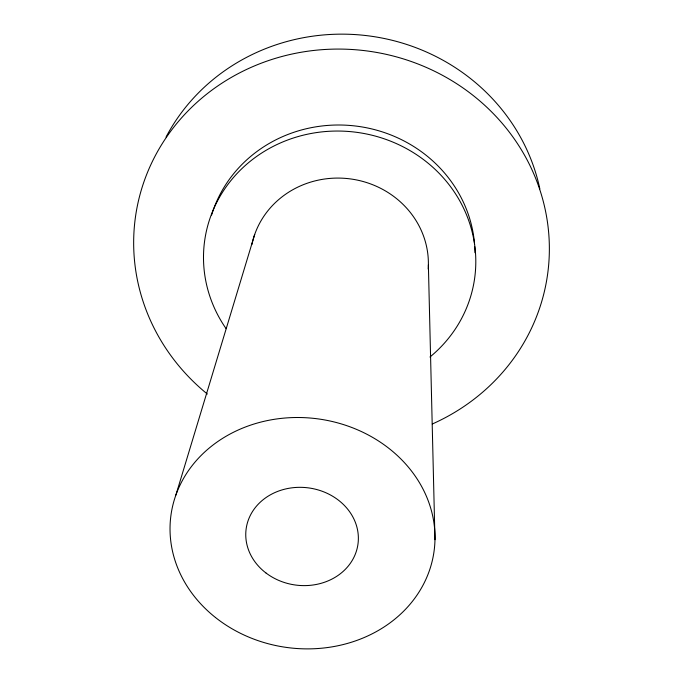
<?xml version="1.0" encoding="UTF-8"?>
<svg xmlns="http://www.w3.org/2000/svg" width="683" height="683" viewBox="0 0 683 683"><rect width="100%" height="100%" fill="white"/><g stroke="black" fill="none" stroke-linecap="round" stroke-linejoin="round"><path stroke-width="1.02" d="M175.89 495.03L254.708 234.431M428.378 264.893L434.969 539.698M251.873 244.557A89.191 83.941 7.7 0 1 350.891 178.98A89.191 83.941 7.7 0 1 428.19 269.076M226.099 328.668A136.293 128.319 7.7 0 1 259.284 154.606A136.293 128.319 7.7 0 1 445.666 180.517A136.293 128.319 7.7 0 1 429.949 357.013M211.593 215.06A134.423 126.833 7.7 0 1 354.417 125.885A134.423 126.833 7.7 0 1 474.591 244.505M474.736 246.572A134.423 126.833 7.7 0 1 474.95 252.744M166.046 137.052A199.487 189.575 7.7 0 1 370.587 36.139A199.487 189.575 7.7 0 1 539.852 188.918M207.333 394.031A208.059 196.482 7.7 0 1 202.902 97.208A208.059 196.482 7.7 0 1 514.12 138.692A208.059 196.482 7.7 0 1 432.271 424.015M215.461 617.492A132.775 115.35 7.7 0 0 432.527 559.676A132.775 115.35 7.7 0 0 259.549 422.427A132.775 115.35 7.7 0 0 215.461 617.492M265.935 572.952A56.424 48.997 7.7 0 0 357.525 546.759A56.424 48.997 7.7 0 0 282.736 489.711A56.424 48.997 7.7 0 0 265.935 572.952"/></g></svg>
